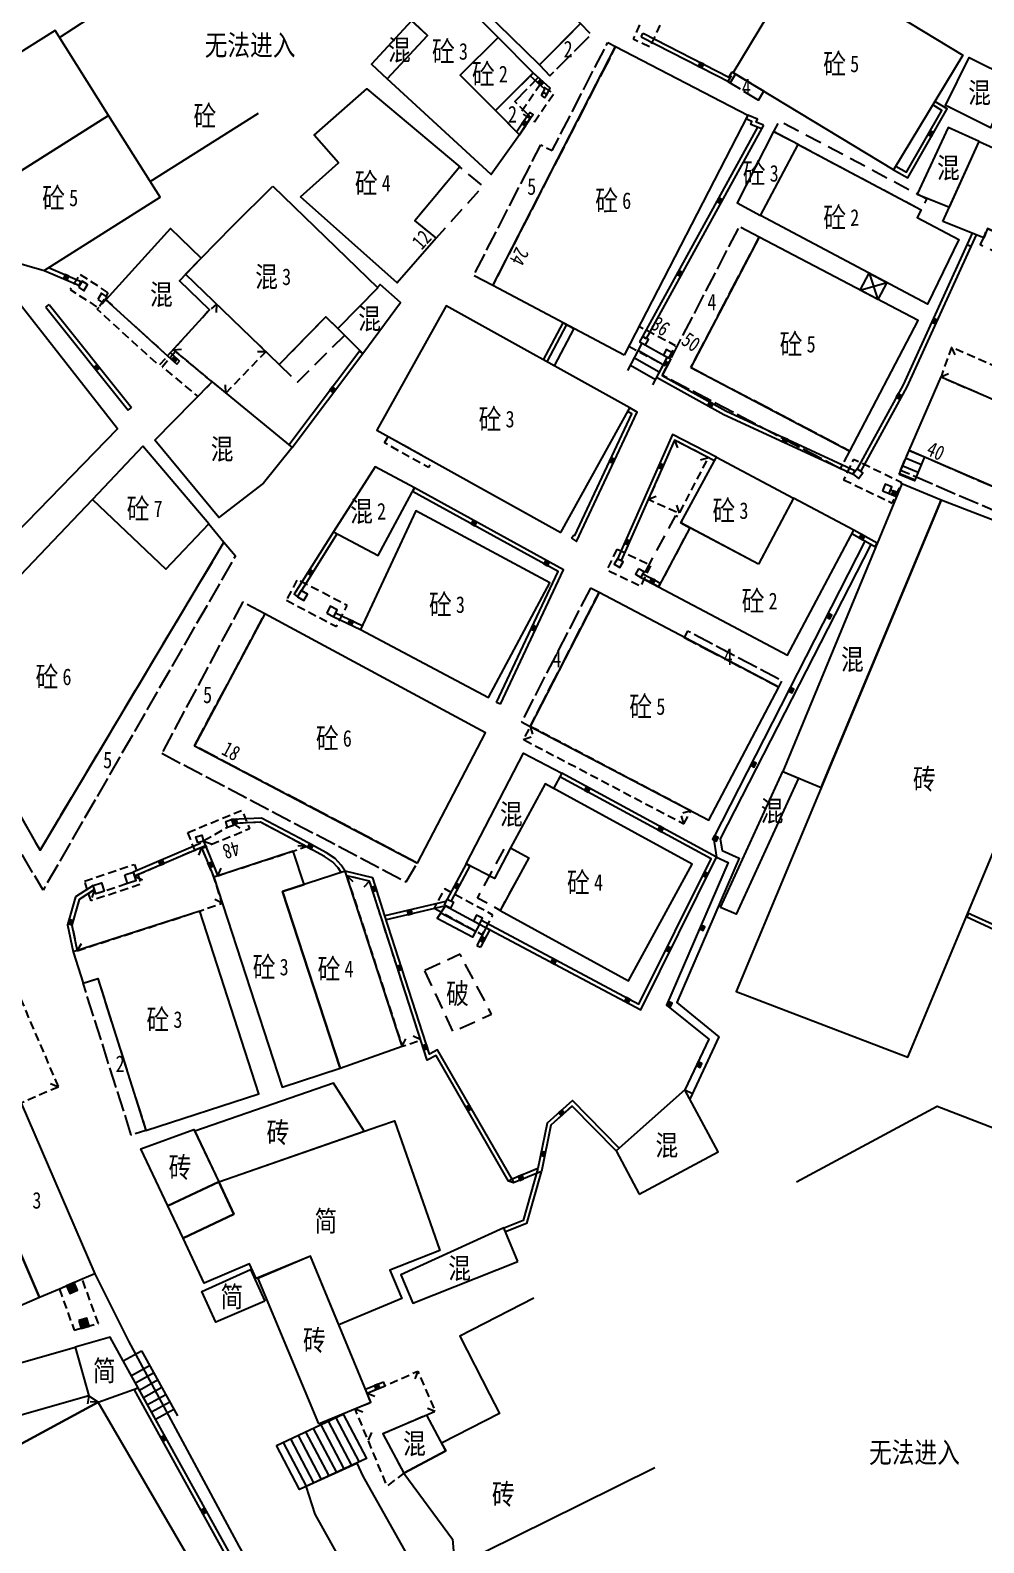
# Model space of a CAD drawing. Extents: x 395778 to 396698, y 996972 to 998012.
# Drawn here: x 396287.4 to 396344.7, y 997334.7 to 997425.7 of the extents above; entities that cross this region are included whole.
import ezdxf
from ezdxf.enums import TextEntityAlignment as Align

# ---------------------------------------------------------------- set-up
doc = ezdxf.new("R2010")
doc.units = 0
doc.header["$LTSCALE"] = 0.5
for name, pattern in [('X32', [1.5, 1, -0.5]), ('X39', [3, 2.5, -0.5]), ('X5', [3, 2, -1])]:
    doc.linetypes.add(name, pattern=pattern)
doc.layers.get('0').update_dxf_attribs({"linetype": 'CONTINUOUS'})
doc.layers.add('ASSIST', color=7, linetype='CONTINUOUS', plot=False)
doc.layers.add('JMD', color=6, linetype='CONTINUOUS')
doc.layers.add('门牌号', color=2, linetype='CONTINUOUS')
doc.styles.add('正等线体', font='simhei.ttf')
doc.styles.add('细等线体', font='', dxfattribs={"width": 0.8})
doc.styles.get('细等线体').set_extended_font_data('SimSun')

# ---------------------------------------------------------------- blocks, each defined once
blk = doc.blocks.new('*U0')
at = {"linetype": 'Continuous'}
for points in [[(0, 0), (0.5, 0.5), (-0.5, 0.5)], [(0, 0), (-0.5, 0.5), (-0.5, -0.5)], [(0, 0), (-0.5, -0.5), (0.5, -0.5)], [(0, 0), (0.5, -0.5), (0.5, 0.5)]]:
    blk.add_solid(points, dxfattribs=at)
blk = doc.blocks.new('gc002')
blk.add_lwpolyline([(-0.5, -0.5), (0.5, -0.5), (0.5, 0.5), (-0.5, 0.5), (-0.5, -0.5)])
at = {"linetype": 'Continuous'}
blk.add_blockref('*U0', (0, 0), dxfattribs=at)

msp = doc.modelspace()

# ---------------------------------------------------------------- linework, layer by layer
at = {"layer": 'ASSIST', "linetype": 'Continuous', "flags": 128}
for points in [[(396337.26, 997410.058), (396337.798, 997411.071), (396338.858, 997410.507), (396338.319, 997409.494)], [(396339.607, 997398.974), (396340.208, 997400.419), (396341.126, 997400.023), (396340.53, 997398.59)], [(396302.161, 997340.592), (396306.18, 997342.474), (396307.584, 997339.811), (396303.539, 997337.958)], [(396306.997, 997339.542), (396307.36, 997338.75), (396309.976, 997334.087), (396312.087, 997331.252), (396312.671, 997330.565), (396309.012, 997328.343), (396304.497, 997336.46), (396303.938, 997338.141)]]:
    msp.add_lwpolyline(points, close=True, dxfattribs=at)
at = {"layer": 'ASSIST', "linetype": 'Continuous', "elevation": -0.106, "flags": 128}
for points in [[(396319.401, 997408.086), (396320.045, 997407.745), (396318.856, 997405.501), (396318.218, 997405.855)], [(396311.831, 997372.283), (396312.33, 997373.031), (396314.364, 997371.945), (396313.943, 997371.155)]]:
    msp.add_lwpolyline(points, close=True, dxfattribs=at)
at = {"layer": 'ASSIST', "linetype": 'Continuous', "flags": 128}
msp.add_lwpolyline([(396291.234, 997350.917), (396293.274, 997346.876), (396299.904, 997334.538), (396309.053, 997318.266), (396310.234, 997316.255)], dxfattribs=at)
at = {"layer": 'JMD', "linetype": 'Continuous'}
for p, q in [((396324.095, 997425.272), (396324.209, 997425.495)), ((396317.601, 997423.109), (396317.434, 997422.923)), ((396329.766, 997423.035), (396329.552, 997423.165)), ((396341.745, 997421.395), (396341.615, 997421.181)), ((396317.465, 997420.421), (396317.256, 997420.559)), ((396330.492, 997420.568), (396330.398, 997420.336)), ((396331.442, 997419.966), (396331.317, 997419.747, 9.731)), ((396343.684, 997412.793, -0.106), (396343.911, 997412.689, -0.106)), ((396337.798, 997411.071), (396338.319, 997409.494)), ((396290.311, 997410.345), (396290.409, 997410.575)), ((396337.26, 997410.058), (396338.858, 997410.507)), ((396288.296, 997409.022), (396288.491, 997409.178)), ((396298.565, 997409.203), (396298.54, 997408.704)), ((396319.603, 997407.979, -0.106), (396318.419, 997405.744, -0.106)), ((396320.045, 997407.745, -0.106), (396318.856, 997405.501, -0.106)), ((396324.17, 997407.271), (396324.389, 997407.15)), ((396295.957, 997406.471), (396296.456, 997406.512)), ((396301.522, 997406.351), (396301.022, 997406.342)), ((396307.353, 997406.24), (396307.153, 997406.39)), ((396323.923, 997406.418, -0.106), (396325.416, 997405.58, -0.106)), ((396324.158, 997406.86, -0.106), (396325.653, 997406.028, -0.106)), ((396342.741, 997406.611), (396342.94, 997406.152)), ((396296.17, 997405.601), (396296.337, 997405.787)), ((396323.452, 997405.536, -0.106), (396324.942, 997404.684, -0.106)), ((396323.687, 997405.977, -0.106), (396325.179, 997405.132, -0.106)), ((396325.658, 997406.037, -0.106), (396325.879, 997405.92, -0.106)), ((396299.12, 997403.861), (396299.091, 997404.36)), ((396342.116, 997404.837), (396342.574, 997405.038)), ((396293.241, 997402.843), (396293.436, 997402.999)), ((396326.1, 997401.036), (396326.265, 997400.565)), ((396328.132, 997399.979), (396327.655, 997399.828)), ((396340.016, 997399.958), (396340.936, 997399.565)), ((396340.208, 997400.419), (396341.126, 997400.023)), ((396336.829, 997398.985, -0.106), (396336.934, 997399.212, -0.106)), ((396337.076, 997399.31, -0.106), (396337.295, 997399.19, -0.106)), ((396339.632, 997399.034), (396340.555, 997398.65)), ((396339.824, 997399.496), (396340.746, 997399.107)), ((396310.459, 997398.156, -0.106), (396310.338, 997397.937, -0.106)), ((396338.993, 997397.822), (396339.088, 997398.053)), ((396324.521, 997397.475), (396324.987, 997397.655)), ((396326.396, 997396.644), (396326.231, 997397.116)), ((396339.436, 997397.638), (396339.532, 997397.869)), ((396305.592, 997395.53, -0.106), (396305.804, 997395.397, -0.106)), ((396319.896, 997395.139, -0.106), (396320.034, 997395.348, -0.106)), ((396338.267, 997394.84, -0.106), (396338.143, 997394.623, -0.106)), ((396322.664, 997393.902, -0.106), (396322.892, 997393.801, -0.106)), ((396325.134, 997392.22, -0.106), (396325.251, 997392.441, -0.106)), ((396315.625, 997385.157, -0.106), (396315.399, 997385.263, -0.106)), ((396317.417, 997383.828), (396317.565, 997383.351)), ((396317.003, 997383.041), (396317.481, 997383.19)), ((396319.323, 997381.007, -0.106), (396319.204, 997380.787, -0.106)), ((396299.548, 997377.984), (396299.958, 997377.698)), ((396326.663, 997377.961), (396326.515, 997378.438)), ((396327.077, 997378.747), (396326.6, 997378.599)), ((396297.663, 997376.55), (396297.473, 997376.087)), ((396297.663, 997376.55), (396297.894, 997376.644)), ((396297.784, 997376.933), (396298.257, 997376.77)), ((396303.941, 997376.605), (396303.442, 997376.64)), ((396298.628, 997374.846), (396298.839, 997375.299)), ((396313.567, 997375.561, -0.106), (396313.787, 997375.443, -0.106)), ((396293.554, 997375.056), (396293.653, 997374.827)), ((396293.653, 997374.827), (396294.098, 997374.599)), ((396306.387, 997374.841), (396306.755, 997374.502)), ((396307.762, 997374.519), (396307.422, 997374.152)), ((396291.221, 997374.011), (396291.052, 997373.54)), ((396298.901, 997373.202), (396298.452, 997373.423)), ((396312.053, 997372.615, -0.106), (396314.13, 997371.506, -0.106)), ((396312.33, 997373.031, -0.106), (396314.364, 997371.945, -0.106)), ((396343.686, 997372.37), (396343.79, 997372.597)), ((396314.364, 997371.945, -0.106), (396314.482, 997372.165, -0.106)), ((396314.77, 997371.729, -0.106), (396314.991, 997371.611, -0.106)), ((396290.178, 997370.34), (396290.43, 997370.772)), ((396314.202, 997370.661, -0.106), (396314.423, 997370.544, -0.106)), ((396309.719, 997364.596), (396309.943, 997365.042)), ((396310.833, 997364.972), (396310.386, 997365.196)), ((396326.724, 997361.969), (396327.177, 997361.757)), ((396316.328, 997356.611, -0.106), (396316.111, 997356.486, -0.106)), ((396316.328, 997356.611), (396316.111, 997356.486)), ((396316.328, 997356.611, -0.106), (396316.422, 997356.379, -0.106)), ((396316.328, 997356.611), (396316.422, 997356.379)), ((396292.953, 997345.676), (396294.05, 997346.283)), ((396293.438, 997344.801), (396294.534, 997345.408)), ((396293.68, 997344.363), (396294.776, 997344.97)), ((396293.922, 997343.926), (396295.018, 997344.533)), ((396308.694, 997344.191), (396308.599, 997344.422)), ((396310.656, 997345.066), (396310.474, 997344.6)), ((396290.889, 997343.588), (396290.806, 997343.095)), ((396293.851, 997344.055), (396293.632, 997343.934)), ((396294.164, 997343.488), (396295.261, 997344.095)), ((396294.406, 997343.051), (396295.503, 997343.658)), ((396307.607, 997343.744), (396307.512, 997343.975)), ((396307.607, 997343.744), (396308.069, 997343.551)), ((396291.45, 997343.195), (396290.951, 997343.224)), ((396294.648, 997342.613), (396295.745, 997343.22)), ((396294.891, 997342.176), (396295.987, 997342.783)), ((396306.889, 997342.804), (396307.352, 997342.615)), ((396311.699, 997342.638), (396311.234, 997342.823)), ((396304.369, 997341.626), (396305.761, 997338.976)), ((396304.822, 997341.838), (396306.217, 997339.185)), ((396305.274, 997342.05), (396306.673, 997339.393)), ((396305.727, 997342.262), (396307.128, 997339.602)), ((396306.18, 997342.474), (396307.584, 997339.811)), ((396302.557, 997340.778), (396303.938, 997338.141)), ((396303.01, 997340.99), (396304.394, 997338.35)), ((396303.463, 997341.202), (396304.85, 997338.558)), ((396303.916, 997341.414), (396305.305, 997338.767)), ((396307.701, 997340.921), (396307.886, 997341.385))]:
    msp.add_line(p, q, dxfattribs=at)
at = {"layer": 'JMD', "linetype": 'X32'}
msp.add_line((396289.05, 997362.145), (396288.585, 997362.33), dxfattribs=at)
at = {"layer": 'JMD', "linetype": 'Continuous', "flags": 128}
for points in [[(396320.439, 997426.072), (396320.439, 997426.072), (396320.439, 997426.072), (396317.972, 997423.595), (396312.118, 997429.328), (396313.706, 997430.95), (396314.657, 997431.851)], [(396339.262, 997417.291), (396329.621, 997423.123), (396333.791, 997430.018), (396343.433, 997424.186)], [(396345.168, 997419.99), (396345.083, 997419.809), (396342.56, 997421.064), (396342.381, 997421.153), (396343.815, 997424.033), (396344.897, 997423.494), (396346.462, 997422.747)], [(396303.599, 997415.669), (396305.901, 997417.697), (396304.431, 997419.366), (396307.587, 997422.146), (396313.194, 997417.467), (396310.488, 997414.225), (396311.755, 997413.167), (396309.419, 997410.48)], [(396292.071, 997420.546), (396283.867, 997415.38), (396286.104, 997411.828), (396288.203, 997411.241), (396295.166, 997415.631)], [(396332.055, 997419.588), (396329.861, 997415.297), (396331.273, 997414.545), (396333.532, 997418.804)], [(396301.937, 997416.299), (396308.264, 997410.189), (396305.847, 997407.746), (396305.124, 997408.448), (396302.33, 997405.571), (396296.7, 997411.002), (396297.635, 997411.966), (396299.512, 997413.898)], [(396297.635, 997411.966), (396295.797, 997413.751), (396291.904, 997409.474), (396295.616, 997406.096), (396298.137, 997408.866), (396296.324, 997410.615)], [(396307.353, 997406.24), (396309.619, 997409.315), (396308.404, 997410.383), (396308.238, 997410.215), (396308.264, 997410.189), (396305.847, 997407.746)], [(396286.498, 997395.422), (396292.596, 997401.709), (396286.396, 997409.641), (396279.002, 997405.013)], [(396298.299, 997404.534), (396303.107, 997400.591), (396301.372, 997398.447), (396298.696, 997396.388), (396294.84, 997401.034), (396298.299, 997404.534)], [(396294.124, 997400.662), (396291.091, 997397.474), (396295.506, 997393.274), (396298.097, 997395.997)], [(396339.753, 997398.403), (396332.603, 997381.117), (396334.913, 997380.146), (396342.117, 997397.417)], [(396298.097, 997395.997), (396299.005, 997394.89), (396287.947, 997376.374), (396281.639, 997387.541), (396291.091, 997397.474), (396295.506, 997393.274)], [(396342.117, 997397.417), (396329.803, 997367.893), (396340.112, 997363.941), (396352.426, 997393.465)], [(396328.853, 997372.935), (396332.603, 997381.117), (396333.548, 997380.72), (396329.799, 997372.541)], [(396309.719, 997364.596), (396306.296, 997375.118), (396302.531, 997373.894), (396305.986, 997363.271)], [(396323.971, 997355.711), (396328.714, 997358.246), (396326.724, 997361.969), (396322.581, 997358.312)], [(396291.234, 997350.917), (396290.487, 997350.595), (396289.107, 997349.999), (396287.916, 997349.486), (396283.483, 997359.762), (396284.279, 997360.101), (396285.382, 997360.573), (396286.806, 997361.181)], [(396287.916, 997349.486), (396283.605, 997347.626), (396279.628, 997356.843), (396279.172, 997357.902), (396283.483, 997359.762)], [(396293.851, 997344.055), (396292.953, 997345.676), (396292.159, 997347.111), (396290.056, 997346.503), (396290.889, 997343.588), (396291.45, 997343.195)], [(396290.056, 997346.503), (396290.889, 997343.588), (396279.755, 997340.408), (396273.735, 997338.689), (396270.834, 997337.86), (396270.106, 997337.652), (396266.411, 997336.597), (396258.973, 997334.473), (396258.14, 997337.388), (396260.694, 997338.117)], [(396291.45, 997343.195), (396290.889, 997343.588), (396279.755, 997340.408), (396281.314, 997337.719)], [(396296.972, 997333.694), (396291.45, 997343.195), (396281.314, 997337.719), (396261.822, 997327.189), (396267.111, 997317.562)]]:
    msp.add_lwpolyline(points, close=True, dxfattribs=at)
for points, elevation in [([(396289.117, 997425.238), (396294.288, 997428.635), (396297.06, 997430.473), (396298.718, 997427.973)], -984.213), ([(396324.209, 997425.495), (396329.366, 997422.857), (396329.552, 997423.165)], 8.8), ([(396339.392, 997417.505), (396340.035, 997417.141), (396342.156, 997420.854), (396341.615, 997421.181)], 10.431), ([(396331.317, 997419.747), (396330.674, 997420.008), (396330.749, 997420.193), (396330.378, 997420.345)], 9.731), ([(396331.317, 997419.747), (396324.389, 997407.15)], 9.731), ([(396344.225, 997413.378), (396340.063, 997404.247), (396337.277, 997399.157)], -987.138), ([(396325.879, 997405.92), (396325.348, 997404.918), (396329.177, 997402.794), (396336.984, 997399.189)], 10.594), ([(396320.034, 997395.348), (396320.097, 997395.306), (396323.531, 997402.618), (396323.29, 997402.751)], -989.321), ([(396328.491, 997399.792), (396326.1, 997401.036), (396322.892, 997393.801)], -0.106), ([(396339.085, 997398.054), (396339.532, 997397.869)], 11.356), ([(396315.399, 997385.263), (396319.091, 997393.131), (396310.338, 997397.937)], -0.106), ([(396305.813, 997395.412), (396303.662, 997391.993)], -987.637), ([(396338.181, 997394.602), (396336.762, 997395.407)], -0.106), ([(396324.197, 997393), (396325.251, 997392.441)], 11.288), ([(396305.714, 997390.643), (396307.319, 997389.881)], -989.959), ([(396314.479, 997372.166), (396323.953, 997367.123), (396328.288, 997375.858), (396319.203, 997380.788)], -0.106), ([(396306.05, 997375.038), (396305.864, 997375.324), (396305.525, 997375.682), (396305.045, 997376.011), (396303.42, 997376.885), (396301.208, 997378.059), (396299.548, 997377.984)], -0.106), ([(396313.788, 997375.446), (396312.66, 997373.329)], -986.802), ([(396322.582, 997358.31), (396319.94, 997360.997), (396318.658, 997359.844), (396318.092, 997357.06), (396316.422, 997356.379), (396316.111, 997356.486), (396311.757, 997364.041), (396311.226, 997363.754), (396308.448, 997372.349), (396307.762, 997374.519), (396306.387, 997374.841)], -0.106), ([(396291.221, 997374.011), (396290.301, 997373.414), (396289.855, 997371.882), (396290.178, 997370.34)], 7.823), ([(396312.336, 997373.033), (396308.763, 997372.187)], -0.106), ([(396314.991, 997371.611), (396314.423, 997370.544)], -0.106), ([(396319.929, 997360.986), (396318.658, 997359.844), (396318.092, 997357.06), (396316.422, 997356.379)], -987.246), ([(396318.08, 997357.055), (396317.193, 997353.942), (396315.935, 997353.431)], -987.867), ([(396297.57, 997332.452), (396299.448, 997333.427), (396293.632, 997343.934)], -86.869)]:
    msp.add_lwpolyline(points, dxfattribs=dict(at, elevation=elevation))
for points, elevation in [([(396308.818, 997422.758), (396311.234, 997425.351), (396309.616, 997426.902), (396311.716, 997429.015), (396315.488, 997425.239), (396313.21, 997422.978), (396315.323, 997420.849), (396316.779, 997419.381), (396315.062, 997416.996)], 8.856), ([(396308.818, 997422.758), (396311.234, 997425.351), (396310.283, 997426.238), (396307.867, 997423.644)], 8.856), ([(396283.867, 997415.38), (396292.071, 997420.546), (396288.847, 997425.666), (396280.644, 997420.5)], -971.857), ([(396315.323, 997420.849), (396317.601, 997423.109), (396315.488, 997425.239), (396313.21, 997422.978)], 8.856), ([(396323.067, 997406.143), (396315.161, 997410.333), (396322.551, 997424.688), (396330.492, 997420.568)], 9.731), ([(396318.273, 997421.62), (396318.407, 997421.803), (396318.222, 997421.938), (396318.088, 997421.755)], 8.465), ([(396317.465, 997420.421), (396317.598, 997420.604), (396317.413, 997420.739), (396317.28, 997420.556)], 8.523), ([(396342.63, 997415.045), (396344.408, 997418.988), (396342.538, 997419.831), (396340.683, 997415.818)], -987.081), ([(396342.234, 997414.167), (396344.408, 997418.988), (396351.907, 997415.608), (396349.94, 997411.4), (396344.904, 997413.755), (396344.683, 997413.197)], -987.081), ([(396333.532, 997418.804), (396340.933, 997414.878), (396340.69, 997414.418), (396343.194, 997413.09), (396341.31, 997409.201), (396331.273, 997414.545)], -985.487), ([(396327.072, 997405.395), (396336.635, 997400.377), (396340.75, 997408.218), (396331.188, 997413.237)], -985.411), ([(396290.252, 997410.223), (396290.572, 997410.017), (396290.808, 997410.384), (396290.488, 997410.59)], 8.929), ([(396291.412, 997409.494), (396291.732, 997409.288), (396291.968, 997409.655), (396291.648, 997409.861)], 8.899), ([(396319.266, 997395.484), (396323.412, 997402.97), (396312.359, 997409.111), (396308.202, 997401.632)], -0.106), ([(396323.996, 997406.946), (396324.353, 997406.756), (396324.526, 997407.08), (396324.17, 997407.271)], -986.823), ([(396325.426, 997406.149), (396325.782, 997405.959), (396325.956, 997406.283), (396325.599, 997406.474)], -1983.356), ([(396340.208, 997400.419), (396342.116, 997404.837), (396354.861, 997399.334), (396352.954, 997394.916)], 11.582), ([(396331.145, 997393.58), (396326.475, 997396.055), (396328.61, 997400.012), (396333.25, 997397.552)], 11.288), ([(396305.592, 997395.53), (396308.277, 997394.09), (396310.459, 997398.156), (396308.093, 997399.425), (396305.592, 997395.53)], -0.106), ([(396336.829, 997398.985), (396337.16, 997398.734), (396337.407, 997399.059), (396337.076, 997399.31)], -985.041), ([(396338.592, 997397.982), (396338.993, 997397.822), (396339.151, 997398.218), (396338.751, 997398.378)], 11.356), ([(396331.145, 997393.58), (396327.015, 997395.769), (396325.134, 997392.22), (396329.264, 997390.031), (396332.892, 997388.107), (396336.879, 997395.628), (396333.25, 997397.552), (396331.145, 997393.58)], 11.288), ([(396307.214, 997389.654), (396314.907, 997385.566), (396318.592, 997392.458), (396310.537, 997396.788)], -989.914), ([(396322.664, 997393.902), (396322.475, 997393.571), (396322.809, 997393.381), (396322.997, 997393.713)], -986.485), ([(396323.928, 997393.303), (396323.74, 997392.972), (396324.073, 997392.782), (396324.262, 997393.114)], 11.288), ([(396303.654, 997391.998), (396303.434, 997391.62), (396303.811, 997391.4), (396304.031, 997391.778)], -987.639), ([(396317.417, 997383.828), (396328.149, 997378.184), (396332.357, 997386.185), (396321.558, 997391.865)], 9.969), ([(396305.187, 997390.626), (396305.603, 997390.419), (396305.81, 997390.836), (396305.394, 997391.043)], -989.976), ([(396310.637, 997375.612), (396314.728, 997383.447), (396301.466, 997390.588), (396297.239, 997382.66)], 9.477), ([(396316.226, 997376.533), (396315.264, 997374.68), (396313.567, 997375.561), (396317.022, 997382.217), (396319.323, 997381.007), (396318.826, 997380.099), (396318.326, 997380.372)], 9.634), ([(396315.606, 997372.761), (396323.332, 997368.534), (396327.163, 997375.537), (396318.326, 997380.372), (396316.226, 997376.533), (396317.337, 997375.925), (396315.606, 997372.761)], -986.254), ([(396299.224, 997377.754), (396299.108, 997378.115), (396299.468, 997378.23), (396299.584, 997377.87)], -0.106), ([(396297.424, 997376.817), (396297.308, 997377.178), (396297.669, 997377.293), (396297.784, 997376.933)], -989.142), ([(396302.531, 997373.894), (396303.82, 997374.313), (396303.167, 997376.322), (396298.392, 997374.769), (396302.5, 997362.137), (396305.986, 997363.271)], -979.136), ([(396291.143, 997374.258), (396291.651, 997374.419), (396291.812, 997373.909), (396291.303, 997373.749)], -989.79), ([(396293.046, 997374.896), (396293.554, 997375.056), (396293.715, 997374.547), (396293.206, 997374.387)], -989.629), ([(396312.261, 997373.068), (396312.433, 997373.435), (396312.796, 997373.265), (396312.623, 997372.898)], -986.802), ([(396289.939, 997370.263), (396290.535, 997368.387), (396291.417, 997368.668), (396294.316, 997359.54), (396301.106, 997361.734), (396297.554, 997372.724)], -987.778), ([(396314.009, 997372.129), (396314.364, 997371.945), (396314.548, 997372.3), (396314.193, 997372.484)], 9.92), ([(396297.251, 997359.483), (396298.694, 997356.436), (396307.433, 997359.481), (396305.587, 997362.379)], 7.557), ([(396298.694, 997356.436), (396308.323, 997359.79), (396309.267, 997360.119), (396311.984, 997352.32), (396308.985, 997351.137), (396309.702, 997349.423), (396305.918, 997347.846), (396304.216, 997351.978), (396300.949, 997350.63), (396300.542, 997351.516), (396297.823, 997350.355), (396296.55, 997353.059), (396299.607, 997354.506)], -987.867), ([(396298.694, 997356.436), (396295.63, 997355.002), (396294.006, 997358.433), (396297.198, 997359.595)], 7.557), ([(396299.607, 997354.506), (396296.55, 997353.059), (396295.63, 997355.002), (396298.694, 997356.436)], 7.557), ([(396316.683, 997351.649), (396315.834, 997353.671), (396309.643, 997350.859), (396310.357, 997349.154)], 14.438), ([(396304.687, 997341.903), (396307.835, 997343.191), (396304.216, 997351.978), (396301.039, 997350.636)], 9.993), ([(396301.468, 997349.275), (396298.511, 997348.017), (396297.682, 997349.854), (396300.598, 997351.17)], -988.629), ([(396311.196, 997342.422), (396308.565, 997341.292), (396309.814, 997338.933), (396312.336, 997340.268)], 10.05)]:
    msp.add_lwpolyline(points, close=True, dxfattribs=dict(at, elevation=elevation))
at = {"layer": 'JMD', "linetype": 'X32', "flags": 128}
for points, elevation in [([(396324.614, 997427.36), (396323.606, 997425.15), (396324.636, 997424.68), (396325.645, 997426.89)], -987.454), ([(396317.68, 997420.173), (396318.836, 997421.865), (396318.02, 997422.422), (396316.864, 997420.73)], -987.475), ([(396292.051, 997409.893), (396290.353, 997410.993), (396289.763, 997410.083), (396291.461, 997408.983)], -987.735), ([(396299.12, 997403.861), (396301.522, 997406.351), (396298.565, 997409.203), (396298.137, 997408.866), (396295.957, 997406.471), (396296.085, 997406.37), (396298.299, 997404.534)], -986.819), ([(396323.341, 997406.675), (396325.524, 997405.522), (396326.151, 997406.71), (396323.955, 997407.869)], -985.717), ([(396296.085, 997406.37), (396295.299, 997405.423), (396297.43, 997403.654), (396298.299, 997404.534)], -987.682), ([(396347.211, 997402.637), (396347.667, 997403.692), (396347.947, 997404.333), (396342.741, 997406.611), (396342.116, 997404.837)], -984.074), ([(396308.657, 997400.863), (396308.876, 997401.257), (396311.522, 997399.787), (396311.303, 997399.392)], -987.302), ([(396326.1, 997401.036), (396324.521, 997397.475), (396326.396, 997396.644), (396328.132, 997399.979)], -0.106), ([(396336.262, 997398.656), (396339.183, 997397.25), (396339.77, 997398.47), (396336.849, 997399.876)], -984.815), ([(396322.629, 997394.472), (396322.032, 997393.24), (396324.069, 997392.254), (396324.665, 997393.486)], -986.17), ([(396302.755, 997391.404), (396305.762, 997389.831), (396306.418, 997391.085), (396303.411, 997392.658)], -987.284), ([(396326.663, 997377.961), (396327.077, 997378.747), (396317.417, 997383.828), (396317.003, 997383.041)], -986.369), ([(396296.825, 997377.445), (396300.088, 997378.781), (396300.548, 997377.658), (396297.285, 997376.322)], -988.14), ([(396290.178, 997370.34), (396297.554, 997372.724), (396298.901, 997373.202), (396298.392, 997374.769), (396297.663, 997376.55), (396293.653, 997374.827), (396293.715, 997374.547), (396291.812, 997373.909), (396291.303, 997373.749), (396291.221, 997374.011), (396290.301, 997373.414), (396289.859, 997371.899)], 7.823), ([(396290.618, 997374.53), (396293.633, 997375.527), (396294.026, 997374.339), (396291.011, 997373.342)], -988.545), ([(396311.639, 997372.891), (396314.537, 997371.303), (396315.178, 997372.473), (396312.28, 997374.061)], -986.435)]:
    msp.add_lwpolyline(points, close=True, dxfattribs=dict(at, elevation=elevation))
at = {"layer": 'JMD', "linetype": 'X39', "flags": 128}
for points in [[(396317.972, 997423.595), (396318.588, 997422.935), (396321.082, 997425.42), (396320.439, 997426.072)], [(396340.208, 997400.419), (396352.954, 997394.916), (396352.432, 997393.707), (396339.686, 997399.211)], [(396299.005, 997394.89), (396299.697, 997394.071), (396288.132, 997373.977), (396280.707, 997386.562), (396281.639, 997387.541), (396287.947, 997376.374)], [(396295.267, 997382.205), (396309.956, 997374.478), (396310.637, 997375.612), (396297.239, 997382.66), (396301.466, 997390.588), (396300.132, 997391.303)], [(396326.88, 997389.554), (396326.679, 997389.172), (396332.357, 997386.185), (396332.558, 997386.568)], [(396291.417, 997368.668), (396294.316, 997359.54), (396293.434, 997359.259), (396290.535, 997368.387)]]:
    msp.add_lwpolyline(points, close=True, dxfattribs=at)
at = {"layer": 'JMD', "color": 7, "linetype": 'Continuous', "flags": 128}
for points, elevation in [([(396324.095, 997425.272), (396329.459, 997422.529), (396329.766, 997423.035)], 8.8), ([(396339.262, 997417.291), (396340.128, 997416.8), (396342.494, 997420.942), (396341.745, 997421.395)], 10.431), ([(396331.084, 997419.842), (396324.17, 997407.271)], 9.731), ([(396331.442, 997419.966), (396331, 997420.146), (396331.075, 997420.331), (396330.492, 997420.568)], 9.731), ([(396343.993, 997413.47), (396339.84, 997404.359), (396337.076, 997399.31)], -987.138), ([(396325.658, 997406.037), (396325.013, 997404.818), (396329.063, 997402.571), (396336.829, 997398.985)], 10.594), ([(396319.896, 997395.139), (396320.201, 997394.938), (396323.856, 997402.723), (396323.412, 997402.97)], -989.321), ([(396328.61, 997400.012), (396325.979, 997401.381), (396322.664, 997393.902)], -0.106), ([(396315.625, 997385.157), (396319.417, 997393.237), (396310.459, 997398.156)], -0.106), ([(396338.993, 997397.822), (396339.436, 997397.638)], 11.356), ([(396305.592, 997395.53), (396303.225, 997391.769), (396303.434, 997391.62)], -987.637), ([(396338.277, 997394.834), (396336.879, 997395.628)], -0.106), ([(396324.073, 997392.782), (396325.134, 997392.22)], 11.288), ([(396305.603, 997390.419), (396307.214, 997389.654)], -989.959), ([(396314.364, 997371.945), (396324.063, 997366.781), (396328.619, 997375.963), (396319.323, 997381.007)], -0.106), ([(396316.328, 997356.611), (396311.852, 997364.377), (396311.372, 997364.117), (396308.686, 997372.426), (396307.957, 997374.73), (396306.296, 997375.118), (396306.061, 997375.48), (396305.688, 997375.873), (396305.175, 997376.225), (396303.538, 997377.106), (396301.265, 997378.312), (396299.468, 997378.23)], -0.106), ([(396313.567, 997375.561), (396312.433, 997373.435)], -986.802), ([(396291.143, 997374.258), (396290.087, 997373.573), (396289.597, 997371.892), (396289.939, 997370.263)], 7.823), ([(396312.347, 997373.292), (396308.686, 997372.426)], -0.106), ([(396314.77, 997371.729), (396314.202, 997370.661)], -0.106), ([(396322.768, 997358.477), (396319.951, 997361.342), (396318.429, 997359.975), (396317.873, 997357.241), (396316.328, 997356.611)], -987.246), ([(396317.873, 997357.241), (396316.986, 997354.128), (396315.798, 997353.645), (396315.708, 997353.614)], -987.867), ([(396297.678, 997332.227), (396299.791, 997333.323), (396293.851, 997344.055)], -86.869)]:
    msp.add_lwpolyline(points, dxfattribs=dict(at, elevation=elevation))
at = {"layer": 'JMD', "linetype": 'X39', "flags": 128}
for points, elevation in [([(396315.161, 997410.333), (396314.015, 997410.923), (396318.061, 997418.782), (396318.734, 997418.436), (396322.081, 997424.937), (396322.551, 997424.688)], 9.731), ([(396315.323, 997420.849), (396316.779, 997419.381), (396317.465, 997420.421), (396316.499, 997421.381), (396317.889, 997422.834), (396317.601, 997423.109)], 8.856), ([(396331.137, 997421.48), (396331.459, 997422.011), (396329.621, 997423.123), (396329.3, 997422.592)], -985.528), ([(396331.188, 997413.237), (396329.977, 997413.873), (396325.348, 997404.957), (396336.082, 997399.323), (396336.635, 997400.377), (396327.072, 997405.395)], -985.411), ([(396321.035, 997392.134), (396316.894, 997384.098), (396317.417, 997383.828), (396321.558, 997391.865)], 9.969)]:
    msp.add_lwpolyline(points, close=True, dxfattribs=dict(at, elevation=elevation))
at = {"layer": 'JMD', "linetype": 'Continuous', "flags": 128}
for points in [[(396318.124, 997421.804), (396318.303, 997422.14), (396317.423, 997422.933)], [(396294.562, 997416.59), (396301.08, 997420.693)], [(396316.599, 997419.562), (396317.256, 997420.559)], [(396288.46, 997411.403), (396290.463, 997410.552)], [(396337.26, 997410.058), (396337.798, 997411.071)], [(396338.858, 997410.507), (396338.319, 997409.494)], [(396288.491, 997409.178), (396293.436, 997402.999)], [(396295.784, 997406.281), (396296.337, 997405.787)], [(396302.913, 997400.749), (396307.174, 997406.418)], [(396337.888, 997394.768), (396328.844, 997377.058), (396328.959, 997376.359)], [(396297.777, 997376.93), (396297.9, 997376.652), (396293.63, 997374.817)], [(396297.894, 997376.644), (396298.628, 997374.846)], [(396328.959, 997376.359), (396329.975, 997375.907), (396326.23, 997367.216), (396328.768, 997365.166), (396327.019, 997361.418)], [(396343.733, 997372.623), (396345.682, 997371.729)], [(396333.427, 997356.435), (396341.88, 997360.991), (396354.718, 997356.047), (396353.727, 997353.548)], [(396317.63, 997349.452), (396313.185, 997347.162), (396314.978, 997343.681), (396315.573, 997342.525), (396312.091, 997340.732), (396312.336, 997340.268), (396309.814, 997338.933), (396312.755, 997334.969), (396312.889, 997333.325), (396320.428, 997337.056), (396324.909, 997339.274)], [(396307.512, 997343.975), (396308.599, 997344.422)]]:
    msp.add_lwpolyline(points, dxfattribs=at)
at = {"layer": 'JMD', "color": 7, "linetype": 'Continuous', "flags": 128}
for points in [[(396318.407, 997421.803), (396318.615, 997422.196), (396317.601, 997423.109)], [(396316.779, 997419.381), (396317.465, 997420.421)], [(396288.203, 997411.241), (396290.326, 997410.338)], [(396288.296, 997409.022), (396293.241, 997402.843)], [(396303.107, 997400.591), (396307.353, 997406.24)], [(396295.616, 997406.096), (396296.17, 997405.601)], [(396337.539, 997394.966), (396328.428, 997377.123), (396328.619, 997375.963)], [(396297.537, 997376.854), (396297.569, 997376.782), (396293.554, 997375.056)], [(396297.663, 997376.55), (396298.392, 997374.769)], [(396328.619, 997375.963), (396329.32, 997375.651), (396325.62, 997367.065), (396328.15, 997365.023), (396326.724, 997361.969)], [(396343.637, 997372.392), (396345.578, 997371.502)], [(396307.607, 997343.744), (396308.694, 997344.191)]]:
    msp.add_lwpolyline(points, dxfattribs=at)
at = {"layer": 'JMD', "linetype": 'X5', "flags": 128}
for points, elevation in [([(396332.055, 997419.588), (396340.933, 997414.878), (396341.27, 997415.511), (396332.392, 997420.222)], -985.487), ([(396344.904, 997413.755), (396349.94, 997411.4), (396349.484, 997410.425), (396344.479, 997412.765), (396344.681, 997413.198)], -987.081), ([(396302.33, 997405.571), (396303.428, 997404.519), (396306.251, 997407.341), (396305.124, 997408.448)], -983.567), ([(396325.134, 997392.22), (396324.141, 997392.746), (396326.169, 997396.502), (396326.593, 997396.273), (396326.475, 997396.055), (396327.015, 997395.769)], 11.288), ([(396317.337, 997375.925), (396315.606, 997372.761), (396314.251, 997373.502), (396315.982, 997376.666), (396316.226, 997376.533)], -0.106), ([(396311.071, 997369.139), (396312.764, 997365.466), (396315.1, 997366.531), (396313.199, 997370.125)], 9.493)]:
    msp.add_lwpolyline(points, close=True, dxfattribs=dict(at, elevation=elevation))
msp.add_lwpolyline([(396310.488, 997414.225), (396311.755, 997413.167), (396314.581, 997416.304), (396313.194, 997417.467)], close=True, dxfattribs=at)
at = {"layer": 'JMD', "linetype": 'X32', "flags": 128}
for points in [[(396291.904, 997409.474), (396295.616, 997406.096), (396295.092, 997405.521), (396291.381, 997408.899)], [(396298.628, 997374.846), (396303.167, 997376.322), (396303.941, 997376.605), (396301.208, 997378.059), (396299.548, 997377.984), (396299.584, 997377.87), (396299.224, 997377.754), (396297.784, 997376.933), (396297.9, 997376.652)], [(396306.387, 997374.841), (396309.719, 997364.596), (396310.833, 997364.972), (396309.392, 997369.43), (396308.448, 997372.349), (396307.762, 997374.519)], [(396289.05, 997362.145), (396286.806, 997361.181), (396286.392, 997362.429), (396284.04, 997367.883), (396286.189, 997368.804)], [(396307.607, 997343.744), (396308.694, 997344.191), (396310.656, 997345.066), (396311.699, 997342.638), (396311.196, 997342.422), (396308.565, 997341.292), (396309.814, 997338.933), (396308.814, 997338.154), (396306.889, 997342.804), (396307.835, 997343.191)]]:
    msp.add_lwpolyline(points, close=True, dxfattribs=at)
at = {"layer": 'JMD', "linetype": 'Continuous', "elevation": -0.106}
for points in [[(396319.401, 997408.086), (396320.045, 997407.745)], [(396323.279, 997405.212), (396324.158, 997406.86)], [(396318.856, 997405.501), (396318.218, 997405.855)], [(396325.653, 997406.028), (396324.768, 997404.356)], [(396311.831, 997372.283), (396312.33, 997373.031)], [(396314.364, 997371.945), (396313.943, 997371.155)]]:
    msp.add_lwpolyline(points, dxfattribs=at)
at = {"layer": 'JMD', "linetype": 'Continuous'}
for points in [[(396339.607, 997398.974), (396340.208, 997400.419)], [(396341.126, 997400.023), (396340.53, 997398.59)], [(396294.05, 997346.283), (396296.208, 997342.383)], [(396295.112, 997341.777), (396292.953, 997345.676)], [(396302.161, 997340.592), (396306.18, 997342.474)], [(396307.584, 997339.811), (396303.539, 997337.958)]]:
    msp.add_lwpolyline(points, dxfattribs=at)
at = {"layer": 'JMD', "linetype": 'X32'}
msp.add_lwpolyline([(396290.487, 997350.595), (396289.107, 997349.999), (396290.001, 997347.528), (396291.452, 997347.926)], close=True, dxfattribs=at)

# ---------------------------------------------------------------- block references
at = {"layer": 'JMD', "linetype": 'Continuous'}
for p, xscale, yscale, rotation in [((396327.687, 997423.575), 0.25, 0.25, 332.9096015178869), ((396318.055, 997422.532), 0.25, 0.25, 137.9862629684924), ((396317.086, 997420.074), 0.25, 0.25, 56.60778565344268), ((396341.502, 997419.458), 0.25, 0.25, 60.27194483631012), ((396328.802, 997415.434), 0.25, 0.25, 241.1876476097764), ((396289.517, 997410.818), 0.25, 0.25, 336.9655915283614), ((396326.393, 997411.053), 0.25, 0.25, 241.1876476097764), ((396341.724, 997408.191, -0.106), 0.2499999999998735, 0.2500000000000071, 245.4945131458867), ((396291.36, 997405.392), 0.25, 0.25, 308.6699841201254), ((396296.032, 997405.892), 0.25, 0.25, 318.1994813322764), ((396305.554, 997404.055), 0.25, 0.25, 53.0696116457011), ((396339.598, 997403.657, -0.106), 0.2500000000000406, 0.2500000000000071, 241.3079416394746), ((396328.239, 997403.171, -0.106), 0.2499999999999553, 0.2500000000000071, 330.974088075378), ((396332.737, 997401.012, -0.106), 0.2500000000001845, 0.2500000000000071, 335.2159192830595), ((396322.348, 997399.806, -0.106), 0.2500000000000243, 0.2500000000000071, 64.84624457391257), ((396325.269, 997399.471, -0.106), 0.2499999999999252, 0.2500000000000071, 246.0939218571742), ((396339.307, 997397.827), 0.25, 0.25, 337.5303472779261), ((396314.032, 997396.051, -0.106), 0.2500000000000591, 0.2500000000000071, 151.2287853334087), ((396337.372, 997395.204, -0.106), 0.2499999999999486, 0.2500000000000071, 150.4074136628209), ((396323.243, 997394.9, -0.106), 0.2499999999999252, 0.2500000000000071, 246.0939218571742), ((396318.415, 997393.645, -0.106), 0.2500000000000591, 0.2500000000000071, 151.2287853334087), ((396304.196, 997393.077, -0.106), 0.2499999999999478, 0.2500000000000071, 237.8150696381594), ((396324.768, 997392.555, -0.106), 0.2499999999999861, 0.2500000000000071, 332.0720420324481), ((396306.623, 997390.073, -0.106), 0.2500000000001933, 0.2500000000000071, 334.6052741950098), ((396317.636, 997389.737, -0.106), 0.2500000000000313, 0.2500000000000071, 64.85952381818541), ((396335.377, 997390.456), 0.25, 0.25, 242.94884898071), ((396333.103, 997386.003), 0.25, 0.25, 242.94884898071), ((396330.829, 997381.55), 0.25, 0.25, 242.94884898071), ((396320.857, 997380.032, -0.106), 0.2500000000000607, 0.2500000000000071, 151.5132565554801), ((396299.664, 997378.114), 0.25, 0.25, 182.6028000682827), ((396325.252, 997377.647, -0.106), 0.2500000000000607, 0.2500000000000071, 151.5132565554801), ((396328.555, 997377.097), 0.25, 0.25, 242.94884898071), ((396304.2, 997376.608, -0.106), 0.2499999999998787, 0.2500000000000071, 151.7222393122008), ((396304.2, 997376.608), 0.25, 0.25, 151.7222393137085), ((396295.238, 997375.644), 0.25, 0.25, 203.2547157686892), ((396298.222, 997375.509), 0.25, 0.25, 292.1813187031902), ((396312.997, 997374.227, -0.106), 0.2500000000001075, 0.2500000000000071, 241.9283042369361), ((396327.957, 997374.91, -0.106), 0.2499999999999105, 0.2500000000000071, 63.61106922252258), ((396308.037, 997374.064, -0.106), 0.2499999999999798, 0.2500000000000071, 107.5515108640313), ((396308.037, 997374.064), 0.25, 0.25, 107.5515108624501), ((396310.179, 997372.651, -0.106), 0.2499999999999889, 0.2500000000000071, 193.3189145303603), ((396289.774, 997372.054), 0.25, 0.25, 253.7489575902874), ((396327.76, 997371.715), 0.25, 0.25, 246.6844911179023), ((396314.539, 997371.029, -0.106), 0.2499999999999757, 0.2500000000000071, 241.983504489915), ((396318.836, 997369.705, -0.106), 0.2500000000000616, 0.2500000000000071, 331.9701108354622), ((396325.734, 997370.431, -0.106), 0.2499999999999105, 0.2500000000000071, 63.61106922252258), ((396309.564, 997369.303, -0.106), 0.2499999999999796, 0.2500000000000071, 107.9127914502768), ((396309.564, 997369.303), 0.25, 0.25, 107.9127914505396), ((396323.25, 997367.356, -0.106), 0.2500000000000616, 0.2500000000000071, 331.9701108354622), ((396325.781, 997367.123), 0.25, 0.25, 246.6844911179023), ((396311.102, 997364.545, -0.106), 0.2499999999999796, 0.2500000000000071, 107.9127914502768), ((396311.102, 997364.545), 0.25, 0.25, 107.9127914505396), ((396327.573, 997363.491), 0.25, 0.25, 244.975591807731), ((396313.723, 997360.88, -0.106), 0.2500000000000806, 0.2500000000000071, 119.9524210769699), ((396313.723, 997360.88), 0.25, 0.25, 119.9524210768289), ((396319.306, 997360.595), 0.25, 0.25, 221.9500823385912), ((396318.182, 997358.13, -0.106), 0.249999999999943, 0.2500000000000071, 258.5010938645137), ((396316.861, 997356.693), 0.25, 0.25, 202.1838632546103), ((396308.212, 997344.128), 0.25, 0.25, 22.38401071371808), ((396295.385, 997341.025), 0.2499999999807434, 0.25, 118.9656158372197), ((396297.806, 997336.65), 0.2499999999807434, 0.25, 118.9656158372197)]:
    msp.add_blockref('gc002', p, dxfattribs=dict(at, xscale=xscale, yscale=yscale, rotation=rotation))
at = {"layer": 'JMD', "linetype": 'Continuous', "zscale": 0.5}
for p, xscale, yscale, rotation in [((396289.868, 997350.056), 0.5000000000011313, 0.4999999999991543, 293.3358869125979), ((396290.594, 997347.947), 0.5000000000010426, 0.5000000000028031, 286.2717426084469)]:
    msp.add_blockref('gc002', p, dxfattribs=dict(at, xscale=xscale, yscale=yscale, rotation=rotation))

# ---------------------------------------------------------------- texts
at = {"layer": 'JMD', "linetype": 'Continuous', "width": 0.8}
for s, height, style, p in [('无法进入', 1.25, '细等线体', (396300.574, 997424.798)), ('混', 1.25, '细等线体', (396309.551, 997424.498, 8.856)), ('2', 1, '正等线体', (396319.696, 997424.537)), ('4', 1, '正等线体', (396330.416, 997422.272)), ('混', 1.25, '细等线体', (396344.433, 997421.926)), ('砼', 1.25, '细等线体', (396297.856, 997420.589)), ('2', 1, '正等线体', (396316.352, 997420.626)), ('混', 1.25, '细等线体', (396342.558, 997417.416, -987.081)), ('5', 1, '正等线体', (396317.507, 997416.275)), ('混', 1.25, '细等线体', (396295.241, 997409.8)), ('混', 1.25, '细等线体', (396307.758, 997408.344)), ('混', 1.25, '细等线体', (396298.891, 997400.504)), ('4', 1, '正等线体', (396319.019, 997387.879)), ('4', 1, '正等线体', (396329.321, 997388.025)), ('混', 1.25, '细等线体', (396336.785, 997387.861)), ('5', 1, '正等线体', (396292.014, 997381.802)), ('砖', 1.25, '细等线体', (396341.114, 997380.679)), ('混', 1.25, '细等线体', (396331.96, 997378.746)), ('2', 1, '正等线体', (396292.762, 997363.54)), ('砖', 1.25, '细等线体', (396302.246, 997359.432, 7.557)), ('混', 1.25, '细等线体', (396325.629, 997358.651)), ('砖', 1.25, '细等线体', (396296.364, 997357.335, 7.557)), ('简', 1.25, '细等线体', (396305.131, 997354.112, -987.867)), ('混', 1.25, '细等线体', (396313.172, 997351.258, 14.438)), ('简', 1.25, '细等线体', (396299.481, 997349.565, 8.742)), ('砖', 1.25, '细等线体', (396304.441, 997346.938, 9.993)), ('简', 1.25, '细等线体', (396291.812, 997345.116)), ('混', 1.25, '细等线体', (396310.458, 997340.72, 10.05)), ('无法进入', 1.25, '细等线体', (396340.519, 997340.196)), ('砖', 1.25, '细等线体', (396315.797, 997337.688))]:
    msp.add_text(s, height=height, dxfattribs=dict(at, style=style)).set_placement(p, align=Align.MIDDLE)
at = {"layer": 'JMD', "linetype": 'Continuous', "style": '细等线体', "width": 0.8}
for s, p in [('砼', (396312.88, 997424.405, 8.856)), ('砼', (396336.402, 997423.655)), ('砼', (396315.28, 997423.044, 8.856)), ('砼', (396308.242, 997416.482)), ('砼', (396331.563, 997417.074)), ('砼', (396289.444, 997415.597)), ('混', (396302.247, 997410.857)), ('砼', (396294.525, 997396.91)), ('砼', (396329.744, 997396.798, 11.288)), ('砼', (396289.045, 997386.806)), ('砼', (396302.1, 997369.358, -979.136)), ('砼', (396306, 997369.245)), ('砼', (396295.712, 997366.201, -987.778))]:
    msp.add_text(s, height=1.25, dxfattribs=at).set_placement(p, align=Align.MIDDLE_RIGHT)
at = {"layer": 'JMD', "linetype": 'Continuous', "style": '正等线体', "width": 0.8}
for s, p in [('3', (396313.13, 997424.405, 8.856)), ('2', (396315.53, 997423.044, 8.856)), ('5', (396336.652, 997423.655)), ('3', (396331.813, 997417.074)), ('4', (396308.492, 997416.482)), ('5', (396289.694, 997415.597)), ('3', (396302.497, 997410.857)), ('7', (396294.775, 997396.91)), ('3', (396329.994, 997396.798, 11.288)), ('6', (396289.295, 997386.806)), ('3', (396302.35, 997369.358, -979.136)), ('4', (396306.25, 997369.245)), ('3', (396295.962, 997366.201, -987.778)), ('3', (396287.485, 997355.336))]:
    msp.add_text(s, height=1, dxfattribs=at).set_placement(p, align=Align.MIDDLE_LEFT)
at = {"layer": 'JMD', "linetype": 'Continuous', "style": '细等线体', "width": 0.8}
for s, p in [('砼', (396322.696, 997415.431, 9.731)), ('砼', (396336.409, 997414.416, -985.487)), ('砼', (396333.786, 997406.807, -985.411)), ('砼', (396315.684, 997402.298, -0.106)), ('混', (396307.956, 997396.758, -0.106)), ('砼', (396312.698, 997391.147, -989.914)), ('砼', (396331.5, 997391.365, 11.288)), ('砼', (396324.748, 997385.019, 9.969)), ('砼', (396305.899, 997383.108, 9.477)), ('砼', (396321, 997374.441, -986.254))]:
    msp.add_text(s, height=1.25, rotation=0.12112, dxfattribs=at).set_placement(p, align=Align.MIDDLE_RIGHT)
at = {"layer": 'JMD', "linetype": 'Continuous', "style": '正等线体', "width": 0.8}
for s, p in [('6', (396322.946, 997415.432, 9.731)), ('2', (396336.659, 997414.416, -985.487)), ('5', (396334.036, 997406.807, -985.411)), ('3', (396315.934, 997402.299, -0.106)), ('2', (396308.206, 997396.759, -0.106)), ('3', (396312.948, 997391.147, -989.914)), ('2', (396331.75, 997391.365, 11.288)), ('5', (396324.998, 997385.02, 9.969)), ('6', (396306.149, 997383.109, 9.477)), ('4', (396321.25, 997374.442, -986.254))]:
    msp.add_text(s, height=1, rotation=0.12112, dxfattribs=at).set_placement(p, align=Align.MIDDLE_LEFT)
at = {"layer": 'JMD', "linetype": 'Continuous', "width": 0.8}
for s, height, style, p in [('4', 1, '正等线体', (396328.345, 997409.333, -0.106)), ('5', 1, '正等线体', (396298.019, 997385.719, -0.106)), ('混', 1.25, '细等线体', (396316.282, 997378.559, 9.634))]:
    msp.add_text(s, height=height, rotation=0.12112, dxfattribs=dict(at, style=style)).set_placement(p, align=Align.MIDDLE)
at = {"layer": 'JMD', "linetype": 'X5', "style": '细等线体', "width": 0.8}
msp.add_text('破', height=1.25, rotation=0.12112, dxfattribs=at).set_placement((396313.048, 997367.788, 9.493), align=Align.MIDDLE)
at = {"layer": '门牌号', "linetype": 'Continuous', "style": '细等线体', "width": 0.8}
for s, rotation, p in [('12', 47.7022, (396310.884, 997413.087)), ('24', 243.3804, (396316.77, 997412.075)), ('36', 325.53944, (396325.258, 997407.876, 9.731)), ('50', 325.53944, (396327.086, 997406.934, 9.731)), ('40', 335.33534, (396341.802, 997400.377)), ('18', 331.61723, (396299.436, 997382.337)), ('48', 197.30996, (396299.445, 997376.393))]:
    msp.add_text(s, height=0.9, rotation=rotation, dxfattribs=at).set_placement(p, align=Align.MIDDLE)

doc.saveas('drawing.dxf')
